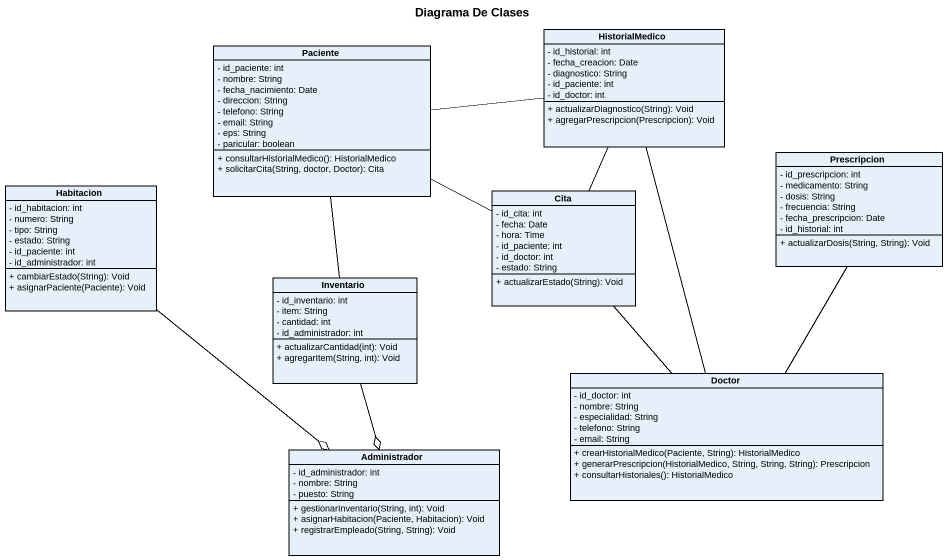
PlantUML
@startuml
title Diagrama De Clases
hide circle
hide empty members
skinparam classAttributeIconSize 0
class Paciente {
  - id_paciente: int
  - nombre: String
  - fecha_nacimiento: Date
  - direccion: String
  - telefono: String
  - email: String
  - eps: String
  - paricular: boolean
  + consultarHistorialMedico(): HistorialMedico
  + solicitarCita(String, doctor, Doctor): Cita
}
class HistorialMedico {
  - id_historial: int
  - fecha_creacion: Date
  - diagnostico: String
  - id_paciente: int
  - id_doctor: int
  + actualizarDiagnostico(String): Void
  + agregarPrescripcion(Prescripcion): Void
}
class Prescripcion {
  - id_prescripcion: int
  - medicamento: String
  - dosis: String
  - frecuencia: String
  - fecha_prescripcion: Date
  - id_historial: int
  + actualizarDosis(String, String): Void
}
class Habitacion {
  - id_habitacion: int
  - numero: String
  - tipo: String
  - estado: String
  - id_paciente: int
  - id_administrador: int
  + cambiarEstado(String): Void
  + asignarPaciente(Paciente): Void
}
class Cita {
  - id_cita: int
  - fecha: Date
  - hora: Time
  - id_paciente: int
  - id_doctor: int
  - estado: String
  + actualizarEstado(String): Void
}
class Inventario {
  - id_inventario: int
  - item: String
  - cantidad: int
  - id_administrador: int
  + actualizarCantidad(int): Void
  + agregarItem(String, int): Void
}
class Doctor {
  - id_doctor: int
  - nombre: String
  - especialidad: String
  - telefono: String
  - email: String
  + crearHistorialMedico(Paciente, String): HistorialMedico
  + generarPrescripcion(HistorialMedico, String, String, String): Prescripcion
  + consultarHistoriales(): HistorialMedico
}
class Administrador {
  - id_administrador: int
  - nombre: String
  - puesto: String
  + gestionarInventario(String, int): Void
  + asignarHabitacion(Paciente, Habitacion): Void
  + registrarEmpleado(String, String): Void
}
Paciente -right- HistorialMedico
Paciente -right- Cita
Paciente -- Inventario
Habitacion --o Administrador
Cita -up- HistorialMedico
Inventario --o Administrador
Doctor -up- HistorialMedico
Doctor -up- Prescripcion
Doctor -up- Cita
@enduml
